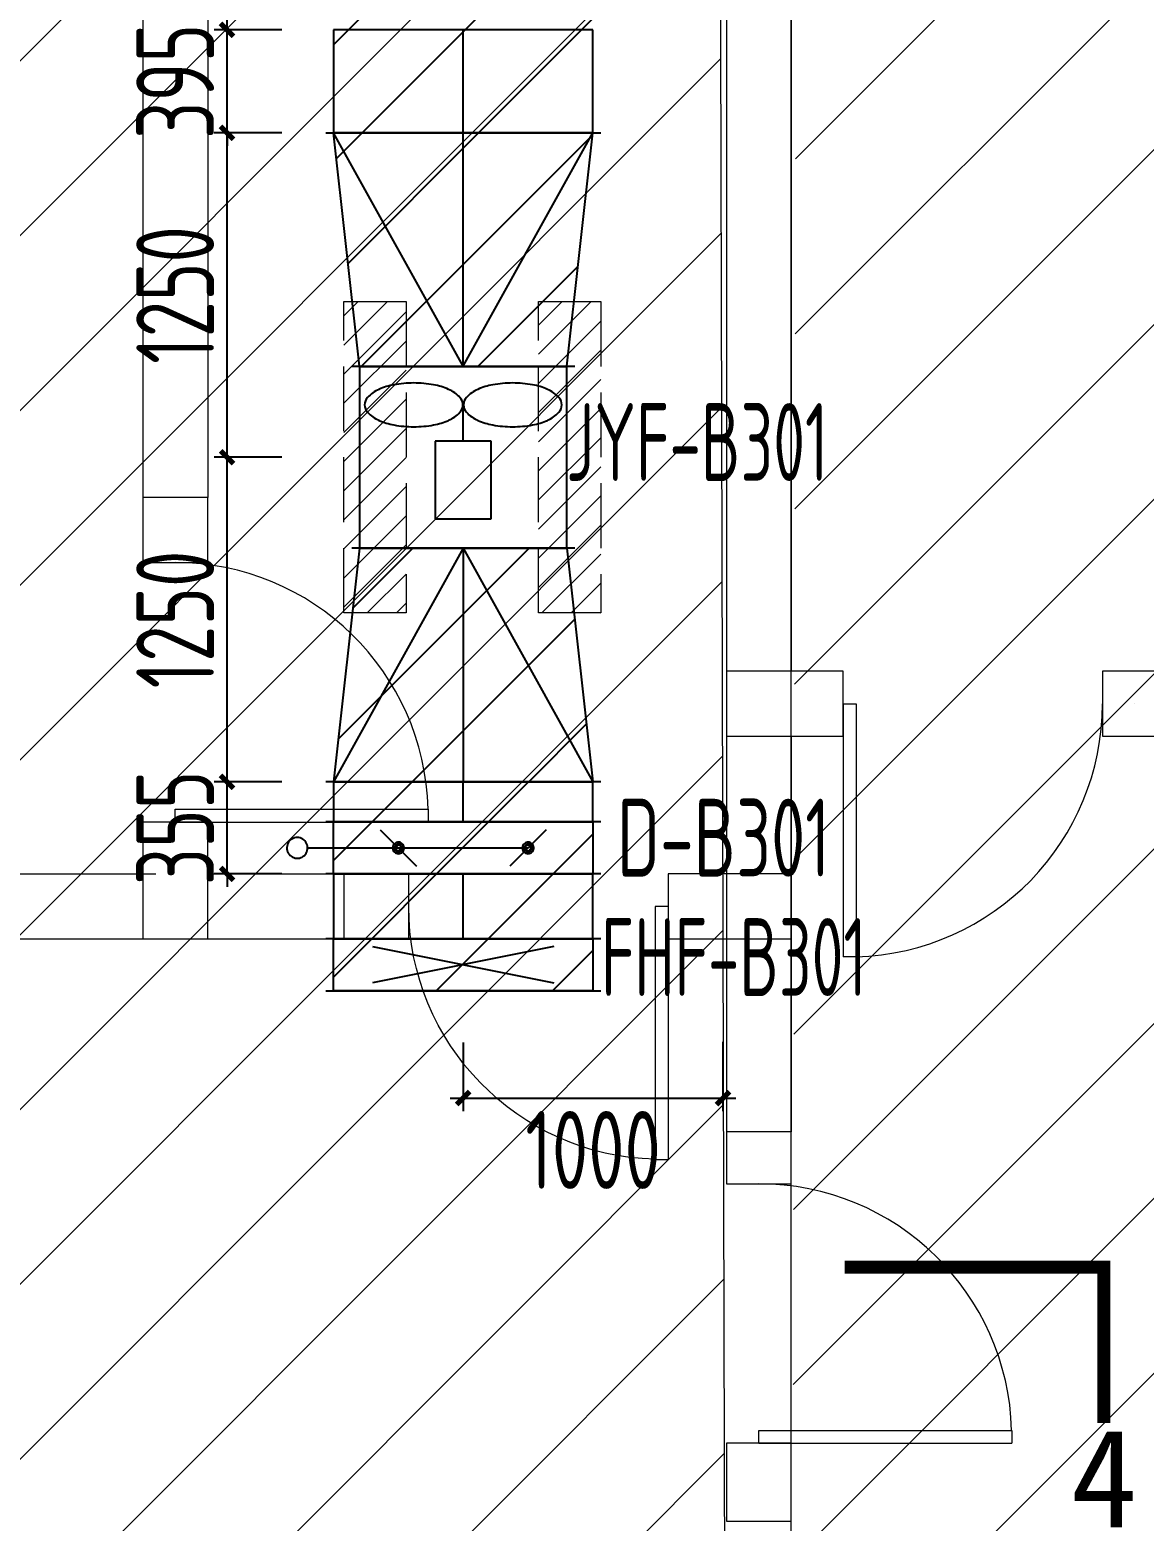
# Model space of a CAD drawing. Extents: x 13114849 to 13479250, y 160225 to 278773.
# Drawn here: x 13447036 to 13451333, y 188110 to 193857 of the extents above; entities that cross this region are included whole.
import ezdxf

# ---------------------------------------------------------------- set-up
doc = ezdxf.new("R2010")
doc.units = 0
doc.header["$LTSCALE"] = 1000
doc.header["$MEASUREMENT"] = 0
doc.linetypes.add('CENTER2', pattern=[28.575, 19.05, -3.175, 3.175, -3.175])
doc.linetypes.add('DASH', pattern=[0.35, 0.25, -0.1])
for name, color, linetype in [('DIM_SYMB', 3, 'Continuous'), ('DUCT-X-P标注', 7, 'Continuous'), ('DUCT-X-S中心线', 5, 'CENTER2'), ('DUCT-X-S标注', 7, 'Continuous'), ('DUCT-X-S法兰', 4, 'Continuous'), ('DUCT-X-S管', 3, 'Continuous'), ('DUCT-X-S管端线', 4, 'Continuous'), ('DUCT-X-S管设备', 7, 'Continuous'), ('DUCT-X-S阀门', 7, 'Continuous'), ('PUB_TEXT', 8, 'Continuous')]:
    doc.layers.add(name, color=color, linetype=linetype)
doc.layers.add('建筑底图', color=8, linetype='Continuous', lineweight=13)
doc.styles.add('67', font='gbenor.shx', dxfattribs={"width": 0.7, "bigfont": 'hztxt.shx'})
doc.styles.add('du', font='gbenor.shx', dxfattribs={"width": 0.8, "bigfont": 'hztxt.shx'})
doc.styles.add('宋体', font='')
doc.styles.get('宋体').set_extended_font_data('SimSun')
doc.dimstyles.new('67', dxfattribs={"dimscale": 100, "dimtxt": 3, "dimasz": 0.5, "dimexe": 0.5, "dimexo": 2, "dimgap": 0.5, "dimtad": 2, "dimdec": 0, "dimrnd": 5, "dimzin": 0, "dimdsep": 46, "dimtxsty": 'du', "dimblk": 'ARCHTICK', "dimcen": 0, "dimdle": 0.5, "dimclrd": 256, "dimclre": 256, "dimclrt": 256, "dimazin": 0, "dimtfac": 1, "dimtdec": 0, "dimtix": 1, "dimtmove": 2, "dimatfit": 3, "dimfxl": 1, "dimtolj": 1, "dimtzin": 0, "dimlwd": -1, "dimlwe": -1, "dimarcsym": 0})
pattern_1 = [(45, (793255.256, 8e-09), (-56.12660076, 56.12660076), [])]
pattern_2 = [(45, (0.27, -129739.5), (-336.759605, 336.759605), [])]

# ---------------------------------------------------------------- blocks, each defined once
blk = doc.blocks.new('$轴流风机$00000011')
for p, q in [((-500, 500), (-500, -500)), ((500, 500), (-500, 500)), ((500, -500), (500, 500)), ((-339.5, 134.7), (-339.5, -134.7)), ((88, 134.7), (-339.5, 134.7)), ((88, -134.7), (88, 134.7)), ((88, 0), (288.5, 0)), ((-339.5, -134.7), (88, -134.7)), ((-500, -500), (500, -500))]:
    blk.add_line(p, q)
for centre, radius, start, end in [((355.1, 328.7), 170.3, 129.18213, 153.06034), ((288.5, 410.5), 64.8, 90, 129.18213), ((288.5, 410.5), 64.8, 50.81787, 90), ((221.9, 328.7), 170.3, 26.93966, 50.81787), ((462.4, 274.2), 290.7, 153.06034, 168.11261), ((114.5, 274.2), 290.7, 11.88739, 26.93966), ((633.1, 238.3), 465, 168.11261, 180), ((-56.1, 238.3), 465, 0, 11.88739), ((633.1, 238.3), 465, 180, 191.88739), ((-56.1, 238.3), 465, 348.11261, 0), ((462.4, 202.4), 290.7, 191.88739, 206.93966), ((114.5, 202.4), 290.7, 333.06034, 348.11261), ((355.1, 147.8), 170.3, 206.93966, 230.81787), ((288.5, 66.1), 64.8, 230.81787, 270), ((288.5, 66.1), 64.8, 270, 309.18213), ((221.9, 147.8), 170.3, 309.18213, 333.06034), ((462.4, -202.4), 290.7, 153.06034, 168.11261), ((355.1, -147.8), 170.3, 129.18213, 153.06034), ((288.5, -66.1), 64.8, 90, 129.18213), ((288.5, -66.1), 64.8, 50.81787, 90), ((221.9, -147.8), 170.3, 26.93966, 50.81787), ((114.5, -202.4), 290.7, 11.88739, 26.93966), ((633.1, -238.3), 465, 168.11261, 180), ((-56.1, -238.3), 465, 0, 11.88739), ((633.1, -238.3), 465, 180, 191.88739), ((-56.1, -238.3), 465, 348.11261, 0), ((462.4, -274.2), 290.7, 191.88739, 206.93966), ((114.5, -274.2), 290.7, 333.06034, 348.11261), ((355.1, -328.7), 170.3, 206.93966, 230.81787), ((221.9, -328.7), 170.3, 309.18213, 333.06034), ((288.5, -410.5), 64.8, 230.81787, 270), ((288.5, -410.5), 64.8, 270, 309.18213)]:
    blk.add_arc(centre, radius, start, end)
for p in [(-500, 0), (500, 0)]:
    blk.add_point(p)
blk = doc.blocks.new('_ArchTick')
at = {"color": 0, "linetype": 'ByBlock', "const_width": 0.4}
blk.add_lwpolyline([(-0.5, -0.5), (0.5, 0.5)], dxfattribs=at)
blk = doc.blocks.new('*D254')
at = {"layer": 'DUCT-X-S标注', "transparency": 16777216}
for p, q in [((13447797, 193806.5), (13447797, 194506.9)), ((13448007.6, 194456.9), (13447747, 194456.9)), ((13448007.6, 193856.5), (13447747, 193856.5))]:
    blk.add_line(p, q, dxfattribs=at)
at = {"layer": 'DUCT-X-S标注', "transparency": 16777216, "xscale": 50, "yscale": 50, "zscale": 50}
for p, rotation in [((13447797, 194456.9), 90), ((13447797, 193856.5), 270)]:
    blk.add_blockref('_ArchTick', p, dxfattribs=dict(at, rotation=rotation))
at = {"layer": 'DUCT-X-S标注', "transparency": 16777216, "insert": (13447597, 194156.7), "char_height": 300, "attachment_point": 5, "rotation": 90, "style": 'du'}
blk.add_mtext('\\A1;600', dxfattribs=at)
blk = doc.blocks.new('*D253')
at = {"layer": 'DUCT-X-S标注', "transparency": 16777216}
for p, q in [((13447797, 193856.5), (13447797, 193906.5)), ((13448007.6, 193856.5), (13447747, 193856.5)), ((13447797, 193460), (13447797, 193856.5)), ((13448007.6, 193460), (13447747, 193460)), ((13447797, 193460), (13447797, 193410))]:
    blk.add_line(p, q, dxfattribs=at)
at = {"layer": 'DUCT-X-S标注', "transparency": 16777216, "xscale": 50, "yscale": 50, "zscale": 50}
for p, rotation in [((13447797, 193856.5), 270), ((13447797, 193460), 90)]:
    blk.add_blockref('_ArchTick', p, dxfattribs=dict(at, rotation=rotation))
at = {"layer": 'DUCT-X-S标注', "transparency": 16777216, "insert": (13447597, 193658.2), "char_height": 300, "attachment_point": 5, "rotation": 90, "style": 'du'}
blk.add_mtext('\\A1;395', dxfattribs=at)
blk = doc.blocks.new('*D252')
at = {"layer": 'DUCT-X-S标注', "transparency": 16777216}
for p, q in [((13447797, 192159.4), (13447797, 193510)), ((13448007.6, 193460), (13447747, 193460)), ((13448007.6, 192209.4), (13447747, 192209.4))]:
    blk.add_line(p, q, dxfattribs=at)
at = {"layer": 'DUCT-X-S标注', "transparency": 16777216, "xscale": 50, "yscale": 50, "zscale": 50}
for p, rotation in [((13447797, 193460), 90), ((13447797, 192209.4), 270)]:
    blk.add_blockref('_ArchTick', p, dxfattribs=dict(at, rotation=rotation))
at = {"layer": 'DUCT-X-S标注', "transparency": 16777216, "insert": (13447597, 192834.7), "char_height": 300, "attachment_point": 5, "rotation": 90, "style": 'du'}
blk.add_mtext('\\A1;1250', dxfattribs=at)
blk = doc.blocks.new('*D251')
at = {"layer": 'DUCT-X-S标注', "transparency": 16777216}
for p, q in [((13447797, 190908.9), (13447797, 192259.4)), ((13448007.6, 192209.4), (13447747, 192209.4)), ((13448007.6, 190958.9), (13447747, 190958.9))]:
    blk.add_line(p, q, dxfattribs=at)
at = {"layer": 'DUCT-X-S标注', "transparency": 16777216, "xscale": 50, "yscale": 50, "zscale": 50}
for p, rotation in [((13447797, 192209.4), 90), ((13447797, 190958.9), 270)]:
    blk.add_blockref('_ArchTick', p, dxfattribs=dict(at, rotation=rotation))
at = {"layer": 'DUCT-X-S标注', "transparency": 16777216, "insert": (13447597, 191584.1), "char_height": 300, "attachment_point": 5, "rotation": 90, "style": 'du'}
blk.add_mtext('\\A1;1250', dxfattribs=at)
blk = doc.blocks.new('*D250')
at = {"layer": 'DUCT-X-S标注', "transparency": 16777216}
for p, q in [((13447797, 190958.9), (13447797, 191008.9)), ((13448007.6, 190958.9), (13447747, 190958.9)), ((13447797, 190603.7), (13447797, 190958.9)), ((13448007.6, 190603.7), (13447747, 190603.7)), ((13447797, 190603.7), (13447797, 190553.7))]:
    blk.add_line(p, q, dxfattribs=at)
at = {"layer": 'DUCT-X-S标注', "transparency": 16777216, "xscale": 50, "yscale": 50, "zscale": 50}
for p, rotation in [((13447797, 190958.9), 270), ((13447797, 190603.7), 90)]:
    blk.add_blockref('_ArchTick', p, dxfattribs=dict(at, rotation=rotation))
at = {"layer": 'DUCT-X-S标注', "transparency": 16777216, "insert": (13447597, 190781.3), "char_height": 300, "attachment_point": 5, "rotation": 90, "style": 'du'}
blk.add_mtext('\\A1;355', dxfattribs=at)
blk = doc.blocks.new('*D72')
at = {"layer": 'DUCT-X-S标注', "transparency": 16777216}
for p, q in [((13448707.6, 189953.7), (13448707.6, 189690)), ((13449709.1, 189956.3), (13449709.1, 189690)), ((13448657.6, 189740), (13449759.1, 189740))]:
    blk.add_line(p, q, dxfattribs=at)
at = {"layer": 'DUCT-X-S标注', "transparency": 16777216, "xscale": 50, "yscale": 50, "zscale": 50, "rotation": 180}
blk.add_blockref('_ArchTick', (13448707.6, 189740), dxfattribs=at)
at = {"layer": 'DUCT-X-S标注', "transparency": 16777216, "xscale": 50, "yscale": 50, "zscale": 50}
blk.add_blockref('_ArchTick', (13449709.1, 189740), dxfattribs=at)
at = {"layer": 'DUCT-X-S标注', "transparency": 16777216, "insert": (13449208.4, 189540), "char_height": 300, "attachment_point": 5, "style": 'du'}
blk.add_mtext('\\A1;1000', dxfattribs=at)
blk = doc.blocks.new('fxefd')
at = {"layer": 'DUCT-X-P标注', "style": '67', "width": 0.75}
blk.add_attdef('6', (1912203.7, -208651.9), '', height=300, dxfattribs=at)
blk = doc.blocks.new('_FZH')
blk.add_lwpolyline([(-0.5, -0.5), (0.5, -0.5), (0.5, 0.5), (-0.5, 0.5)], close=True)
blk = doc.blocks.new('$DorLib2D$00000001')
for p, q in [((0.45, 0.975), (0.5, 0.975)), ((0.45, 0), (0.45, 0.975)), ((0.5, 0), (0.5, 0.975)), ((0.5, 0), (0.45, 0))]:
    blk.add_line(p, q)
at = {"lineweight": 13}
blk.add_arc((0.475, 0), 0.975, 91.46928, 180, dxfattribs=at)

msp = doc.modelspace()

# ---------------------------------------------------------------- hatches: boundary and pattern name
at = {"layer": 'DUCT-X-S管'}
h = msp.add_hatch(dxfattribs=at)
h.set_pattern_fill('ANSI31', color=8, scale=200)
h.set_pattern_definition([(45, (0, 0), (-224.506403, 224.506403), [])])
h.paths.add_polyline_path([(13449207.6, 190803.9), (13448207.6, 190803.9), (13448207.6, 190703.9), (13448435.2, 190703.9), (13448437.1, 190714.2), (13448445.5, 190723.5), (13448457.6, 190726.9), (13448469.7, 190723.5), (13448478.2, 190714.2), (13448480.1, 190703.9), (13448935.2, 190703.9), (13448937.1, 190714.2), (13448945.5, 190723.5), (13448957.6, 190726.9), (13448969.7, 190723.5), (13448978.2, 190714.2), (13448980.5, 190701.8), (13448975.9, 190690.1), (13448965.9, 190682.6), (13448955.6, 190681.6), (13448945.5, 190684.4), (13448937.1, 190693.7), (13448935.2, 190703.9), (13448480.1, 190703.9), (13448478.2, 190693.7), (13448469.7, 190684.4), (13448457.6, 190681), (13448445.5, 190684.4), (13448437.1, 190693.7), (13448435.2, 190703.9), (13448207.6, 190703.9), (13448207.6, 190603.9), (13449207.6, 190603.9)])
h.paths.add_polyline_path([(13449207.6, 190603.7), (13448707.6, 190603.7), (13448707.6, 190354.1), (13449207.6, 190354.1)])
h.paths.add_polyline_path([(13448707.6, 190603.7), (13448207.6, 190603.7), (13448207.6, 190354.1), (13448707.6, 190354.1)])
h.paths.add_polyline_path([(13449207.6, 190353.9), (13448207.6, 190353.9), (13448207.6, 190153.9), (13449207.6, 190153.9)])
h.paths.add_polyline_path([(13448707.6, 191859), (13448707.6, 190959), (13449207.6, 190959)])
h.paths.add_polyline_path([(13448707.6, 191859), (13448207.6, 190959), (13448707.6, 190959)])
h.paths.add_polyline_path([(13448707.6, 190958.8), (13448207.6, 190958.8), (13448207.6, 190804.1), (13448707.6, 190804.1)])
h.paths.add_polyline_path([(13449207.6, 190958.8), (13448707.6, 190958.8), (13448707.6, 190804.1), (13449207.6, 190804.1)])
h.paths.add_polyline_path([(13448707.6, 191859), (13448307.6, 191859), (13448207.6, 190959)])
h.paths.add_polyline_path([(13449107.6, 191859), (13448707.6, 191859), (13449207.6, 190959)], flags=17)
h.paths.add_polyline_path([(13449207.6, 193459.8), (13448707.6, 192559.8), (13449107.6, 192559.8)])
h.paths.add_polyline_path([(13448707.6, 193459.8), (13448207.6, 193459.8), (13448707.6, 192559.8)])
h.paths.add_polyline_path([(13448207.6, 193459.8), (13448307.6, 192559.8), (13448707.6, 192559.8)], flags=17)
h.paths.add_polyline_path([(13449207.6, 193459.8), (13448707.6, 193459.8), (13448707.6, 192559.8)])
h.paths.add_polyline_path([(13448707.6, 193856.5), (13448207.6, 193856.5), (13448207.6, 193460), (13448707.6, 193460)])
h.paths.add_polyline_path([(13449207.6, 193856.5), (13448707.6, 193856.5), (13448707.6, 193460), (13449207.6, 193460)])
h.paths.add_polyline_path([(13449507.6, 194456.7), (13448707.6, 194456.7), (13448707.6, 193856.7), (13449207.6, 193856.7)])
h.paths.add_polyline_path([(13448707.6, 194456.7), (13447907.6, 194456.7), (13448207.6, 193856.7), (13448707.6, 193856.7)])
h.paths.add_polyline_path([(13449507.6, 194859.5), (13447907.6, 194859.5), (13447907.6, 194659.5), (13449507.6, 194659.5)])
h.paths.add_polyline_path([(13449507.6, 194659.3), (13448707.6, 194659.3), (13448707.6, 194456.9), (13449507.6, 194456.9)])
h.paths.add_polyline_path([(13448707.6, 194659.3), (13447907.6, 194659.3), (13447907.6, 194456.9), (13448707.6, 194456.9)])
h.paths.add_polyline_path([(13448707.6, 195109.5), (13447907.6, 195109.5), (13447907.6, 194859.7), (13448707.6, 194859.7)])
h.paths.add_polyline_path([(13449507.6, 195109.5), (13448707.6, 195109.5), (13448707.6, 194859.7), (13449507.6, 194859.7)])
at = {"layer": '建筑底图', "linetype": 'DASH'}
h = msp.add_hatch(dxfattribs=at)
h.set_pattern_fill('ANSI31', color=8, scale=300, style=0)
h.set_pattern_definition(pattern_2)
h.paths.add_polyline_path([(13449997.4, 197653.8), (13455897.4, 197653.8), (13455897.4, 184653.8), (13449972.4, 184703.8)])
h = msp.add_hatch(dxfattribs=at)
h.set_pattern_fill('ANSI31', color=8, scale=300, style=0)
h.set_pattern_definition(pattern_2)
h.paths.add_polyline_path([(13444197.4, 194859.5), (13446297.4, 194859.5), (13446297.4, 194309.5), (13447497.4, 194309.5), (13447497.4, 194809.5), (13449697.4, 194809.5), (13449722.4, 184909.5), (13444172.4, 184909.5)])
h = msp.add_hatch(dxfattribs=at)
h.set_pattern_fill('ANSI31', color=8, scale=50, style=0)
h.set_pattern_definition(pattern_1)
h.paths.add_polyline_path([(13448247.6, 191609.4), (13448247.6, 192809.4), (13448487.6, 192809.4), (13448487.6, 191609.4)])
h = msp.add_hatch(dxfattribs=at)
h.set_pattern_fill('ANSI31', color=8, scale=50, style=0)
h.set_pattern_definition(pattern_1)
h.paths.add_polyline_path([(13448997.6, 191609.4), (13448997.6, 192809.4), (13449237.6, 192809.4), (13449237.6, 191609.4)])

# ---------------------------------------------------------------- linework, layer by layer
at = {"layer": 'DIM_SYMB', "const_width": 50, "elevation": -6400}
msp.add_lwpolyline([(13450177.9, 189088), (13451177.9, 189088), (13451177.9, 188488)], dxfattribs=at)
at = {"layer": 'DUCT-X-S中心线'}
for p, q in [((13448707.6, 193460), (13448707.6, 193856.5)), ((13448707.6, 192559.8), (13448707.6, 193459.8)), ((13448707.6, 191859), (13448707.6, 190959)), ((13448707.6, 190804.1), (13448707.6, 190958.8)), ((13448707.6, 190354.1), (13448707.6, 190603.7))]:
    msp.add_line(p, q, dxfattribs=at)
at = {"layer": 'DUCT-X-S法兰'}
for p, q in [((13448177.6, 193459.9), (13449237.6, 193459.9)), ((13449137.6, 192559.7), (13448277.6, 192559.7)), ((13449137.6, 191859.1), (13448277.6, 191859.1)), ((13449237.6, 190958.9), (13448177.6, 190958.9)), ((13449237.6, 190804), (13448177.6, 190804)), ((13449237.6, 190603.8), (13448177.6, 190603.8)), ((13449237.6, 190354), (13448177.6, 190354)), ((13448177.6, 190153.8), (13449237.6, 190153.8))]:
    msp.add_line(p, q, dxfattribs=at)
at = {"layer": 'DUCT-X-S管'}
for p, q in [((13448207.6, 193856.5), (13448207.6, 193460)), ((13449207.6, 193856.5), (13448207.6, 193856.5)), ((13449207.6, 193460), (13449207.6, 193856.5)), ((13448207.6, 193460), (13449207.6, 193460)), ((13448707.6, 192559.8), (13448207.6, 193459.8)), ((13448307.6, 192559.8), (13448207.6, 193459.8)), ((13448707.6, 192559.8), (13449207.6, 193459.8)), ((13449107.6, 192559.8), (13449207.6, 193459.8)), ((13448707.6, 191859), (13448207.6, 190959)), ((13448307.6, 191859), (13448207.6, 190959)), ((13448707.6, 191859), (13449207.6, 190959)), ((13449107.6, 191859), (13449207.6, 190959)), ((13448207.6, 190958.8), (13448207.6, 190804.1)), ((13449207.6, 190958.8), (13448207.6, 190958.8)), ((13449207.6, 190804.1), (13449207.6, 190958.8)), ((13448207.6, 190804.1), (13449207.6, 190804.1)), ((13448207.6, 190603.9), (13448207.6, 190803.9)), ((13449207.6, 190803.9), (13449207.6, 190603.9)), ((13448207.6, 190603.7), (13448207.6, 190354.1)), ((13449207.6, 190603.7), (13448207.6, 190603.7)), ((13449207.6, 190354.1), (13449207.6, 190603.7)), ((13448207.6, 190354.1), (13449207.6, 190354.1)), ((13448207.6, 190153.9), (13448207.6, 190353.9)), ((13449207.6, 190353.9), (13449207.6, 190153.9))]:
    msp.add_line(p, q, dxfattribs=at)
at = {"layer": 'DUCT-X-S管端线'}
for p, q in [((13449207.6, 193459.8), (13448207.6, 193459.8)), ((13448307.6, 192559.8), (13449107.6, 192559.8)), ((13448307.6, 192559.5), (13449107.6, 192559.5)), ((13448307.6, 192559.5), (13449107.6, 192559.5)), ((13448307.6, 191859.3), (13449107.6, 191859.3)), ((13448307.6, 191859.3), (13449107.6, 191859.3)), ((13449107.6, 191859), (13448307.6, 191859)), ((13448207.6, 190959), (13449207.6, 190959)), ((13448207.6, 190803.9), (13449207.6, 190803.9)), ((13448207.6, 190603.9), (13449207.6, 190603.9)), ((13448207.6, 190353.9), (13449207.6, 190353.9)), ((13448207.6, 190153.9), (13449207.6, 190153.9))]:
    msp.add_line(p, q, dxfattribs=at)
at = {"layer": 'DUCT-X-S阀门'}
for p, q in [((13448307.6, 192559.5), (13448307.6, 192559.4)), ((13448686.8, 192559.4), (13448507.6, 192559.5)), ((13448846.8, 192559.4), (13448507.6, 192559.5)), ((13448652.4, 192559.5), (13448537, 192559.4)), ((13448907.6, 192559.5), (13448660.4, 192559.5)), ((13448781.9, 192559.5), (13448666.5, 192559.4)), ((13448904.5, 192559.5), (13448789, 192559.4)), ((13448907.6, 192559.5), (13448820.4, 192559.5)), ((13449107.6, 192559.4), (13449107.6, 192559.5)), ((13448307.6, 191859.3), (13448307.6, 191859.2)), ((13448686.8, 191859.2), (13448507.6, 191859.3)), ((13448846.8, 191859.2), (13448507.6, 191859.3)), ((13448652.4, 191859.3), (13448537, 191859.2)), ((13448907.6, 191859.3), (13448660.4, 191859.3)), ((13448781.9, 191859.3), (13448666.5, 191859.2)), ((13448904.5, 191859.3), (13448789, 191859.2)), ((13448907.6, 191859.3), (13448820.4, 191859.3)), ((13449107.6, 191859.2), (13449107.6, 191859.3)), ((13448067.6, 190743.9), (13448062.1, 190743.6)), ((13448073.2, 190743.6), (13448067.6, 190743.9)), ((13448387.6, 190773.9), (13448527.6, 190633.9)), ((13449027.6, 190773.9), (13448887.6, 190633.9)), ((13448028.2, 190710.9), (13448027.6, 190705.3)), ((13448027.6, 190705.3), (13448027.8, 190699.8)), ((13448027.8, 190699.8), (13448028.8, 190694.3)), ((13448029.6, 190716.3), (13448028.2, 190710.9)), ((13448028.8, 190694.3), (13448030.5, 190689)), ((13448031.7, 190721.5), (13448029.6, 190716.3)), ((13448030.5, 190689), (13448033, 190683.9)), ((13448034.5, 190726.3), (13448031.7, 190721.5)), ((13448037.9, 190730.7), (13448034.5, 190726.3)), ((13448041.9, 190734.6), (13448037.9, 190730.7)), ((13448046.4, 190737.9), (13448041.9, 190734.6)), ((13448051.4, 190740.5), (13448046.4, 190737.9)), ((13448056.6, 190742.4), (13448051.4, 190740.5)), ((13448062.1, 190743.6), (13448056.6, 190742.4)), ((13448078.6, 190742.4), (13448073.2, 190743.6)), ((13448083.9, 190740.5), (13448078.6, 190742.4)), ((13448088.8, 190737.9), (13448083.9, 190740.5)), ((13448093.3, 190734.6), (13448088.8, 190737.9)), ((13448097.3, 190730.7), (13448093.3, 190734.6)), ((13448100.8, 190726.3), (13448097.3, 190730.7)), ((13448103.6, 190721.5), (13448100.8, 190726.3)), ((13448102.3, 190683.9), (13448104.7, 190689)), ((13448105.7, 190716.3), (13448103.6, 190721.5)), ((13448104.7, 190689), (13448106.4, 190694.3)), ((13448107, 190710.9), (13448105.7, 190716.3)), ((13448106.4, 190694.3), (13448107.4, 190699.8)), ((13448107.6, 190705.3), (13448107, 190710.9)), ((13448107.4, 190699.8), (13448107.6, 190705.3)), ((13448107.6, 190703.9), (13448207.6, 190703.9)), ((13448207.6, 190703.9), (13448707.6, 190703.9)), ((13448436.3, 190710), (13448435.6, 190706)), ((13448435.6, 190706), (13448435.6, 190701.9)), ((13448435.6, 190701.9), (13448436.3, 190697.9)), ((13448437.8, 190713.8), (13448436.3, 190710)), ((13448436.3, 190697.9), (13448437.8, 190694.1)), ((13448439.9, 190717.3), (13448437.8, 190713.8)), ((13448437.8, 190694.1), (13448439.9, 190690.6)), ((13448442.7, 190720.3), (13448439.9, 190717.3)), ((13448439.9, 190690.6), (13448442.7, 190687.6)), ((13448443, 190707.3), (13448442.6, 190703.9)), ((13448442.6, 190703.9), (13448443, 190700.6)), ((13448446, 190722.8), (13448442.7, 190720.3)), ((13448442.7, 190687.6), (13448446, 190685.1)), ((13448444.1, 190710.5), (13448443, 190707.3)), ((13448443, 190700.6), (13448444.1, 190697.4)), ((13448445.9, 190713.3), (13448444.1, 190710.5)), ((13448444.1, 190697.4), (13448445.9, 190694.6)), ((13448448.3, 190715.7), (13448445.9, 190713.3)), ((13448445.9, 190694.6), (13448448.3, 190692.2)), ((13448449.6, 190724.6), (13448446, 190722.8)), ((13448447.1, 190706.1), (13448446.9, 190703.2)), ((13448446.9, 190703.2), (13448447.5, 190700.4)), ((13448448.1, 190708.9), (13448447.1, 190706.1)), ((13448447.5, 190700.4), (13448448.9, 190697.8)), ((13448449.8, 190711.3), (13448448.1, 190708.9)), ((13448451.1, 190717.5), (13448448.3, 190715.7)), ((13448448.3, 190692.2), (13448451.1, 190690.4)), ((13448448.9, 190697.8), (13448450.8, 190695.6)), ((13448453.6, 190725.7), (13448449.6, 190724.6)), ((13448452, 190713.1), (13448449.8, 190711.3)), ((13448450.8, 190695.6), (13448453.3, 190694.1)), ((13448454.3, 190718.6), (13448451.1, 190717.5)), ((13448451.1, 190690.4), (13448454.3, 190689.3)), ((13448454.7, 190714.3), (13448452, 190713.1)), ((13448453.3, 190694.1), (13448456.2, 190693.3)), ((13448457.6, 190726.1), (13448453.6, 190725.7)), ((13448457.6, 190719), (13448454.3, 190718.6)), ((13448454.3, 190689.3), (13448457.6, 190688.9)), ((13448457.6, 190714.7), (13448454.7, 190714.3)), ((13448456.2, 190693.3), (13448459.1, 190693.3)), ((13448461.7, 190725.7), (13448457.6, 190726.1)), ((13448461, 190718.6), (13448457.6, 190719)), ((13448460.5, 190714.3), (13448457.6, 190714.7)), ((13448457.6, 190703.9), (13448957.6, 190703.9)), ((13448457.6, 190688.9), (13448461, 190689.3)), ((13448459.1, 190693.3), (13448461.9, 190694.1)), ((13448463.2, 190713.1), (13448460.5, 190714.3)), ((13448464.1, 190717.5), (13448461, 190718.6)), ((13448461, 190689.3), (13448464.1, 190690.4)), ((13448465.6, 190724.6), (13448461.7, 190725.7)), ((13448461.9, 190694.1), (13448464.4, 190695.6)), ((13448465.5, 190711.3), (13448463.2, 190713.1)), ((13448467, 190715.7), (13448464.1, 190717.5)), ((13448464.1, 190690.4), (13448467, 190692.2)), ((13448464.4, 190695.6), (13448466.4, 190697.8)), ((13448467.2, 190708.9), (13448465.5, 190711.3)), ((13448469.3, 190722.8), (13448465.6, 190724.6)), ((13448466.4, 190697.8), (13448467.7, 190700.4)), ((13448469.4, 190713.3), (13448467, 190715.7)), ((13448467, 190692.2), (13448469.4, 190694.6)), ((13448468.1, 190706.1), (13448467.2, 190708.9)), ((13448467.7, 190700.4), (13448468.3, 190703.2)), ((13448468.3, 190703.2), (13448468.1, 190706.1)), ((13448472.6, 190720.3), (13448469.3, 190722.8)), ((13448469.3, 190685.1), (13448472.6, 190687.6)), ((13448471.1, 190710.5), (13448469.4, 190713.3)), ((13448469.4, 190694.6), (13448471.1, 190697.4)), ((13448472.3, 190707.3), (13448471.1, 190710.5)), ((13448471.1, 190697.4), (13448472.3, 190700.6)), ((13448472.6, 190703.9), (13448472.3, 190707.3)), ((13448472.3, 190700.6), (13448472.6, 190703.9)), ((13448475.3, 190717.3), (13448472.6, 190720.3)), ((13448472.6, 190687.6), (13448475.3, 190690.6)), ((13448477.5, 190713.8), (13448475.3, 190717.3)), ((13448475.3, 190690.6), (13448477.5, 190694.1)), ((13448478.9, 190710), (13448477.5, 190713.8)), ((13448477.5, 190694.1), (13448478.9, 190697.9)), ((13448479.7, 190706), (13448478.9, 190710)), ((13448478.9, 190697.9), (13448479.7, 190701.9)), ((13448479.7, 190701.9), (13448479.7, 190706)), ((13448936.3, 190710), (13448935.6, 190706)), ((13448935.6, 190706), (13448935.6, 190701.9)), ((13448935.6, 190701.9), (13448936.3, 190697.9)), ((13448937.8, 190713.8), (13448936.3, 190710)), ((13448936.3, 190697.9), (13448937.8, 190694.1)), ((13448939.9, 190717.3), (13448937.8, 190713.8)), ((13448937.8, 190694.1), (13448939.9, 190690.6)), ((13448942.7, 190720.3), (13448939.9, 190717.3)), ((13448939.9, 190690.6), (13448942.7, 190687.6)), ((13448943, 190707.3), (13448942.6, 190703.9)), ((13448942.6, 190703.9), (13448943, 190700.6)), ((13448946, 190722.8), (13448942.7, 190720.3)), ((13448942.7, 190687.6), (13448946, 190685.1)), ((13448944.1, 190710.5), (13448943, 190707.3)), ((13448943, 190700.6), (13448944.1, 190697.4)), ((13448945.9, 190713.3), (13448944.1, 190710.5)), ((13448944.1, 190697.4), (13448945.9, 190694.6)), ((13448948.3, 190715.7), (13448945.9, 190713.3)), ((13448945.9, 190694.6), (13448948.3, 190692.2)), ((13448949.6, 190724.6), (13448946, 190722.8)), ((13448947.1, 190706.1), (13448946.9, 190703.2)), ((13448946.9, 190703.2), (13448947.5, 190700.4)), ((13448948.1, 190708.9), (13448947.1, 190706.1)), ((13448947.5, 190700.4), (13448948.9, 190697.8)), ((13448949.8, 190711.3), (13448948.1, 190708.9)), ((13448951.1, 190717.5), (13448948.3, 190715.7)), ((13448948.3, 190692.2), (13448951.1, 190690.4)), ((13448948.9, 190697.8), (13448950.8, 190695.6)), ((13448953.6, 190725.7), (13448949.6, 190724.6)), ((13448952, 190713.1), (13448949.8, 190711.3)), ((13448950.8, 190695.6), (13448953.3, 190694.1)), ((13448954.3, 190718.6), (13448951.1, 190717.5)), ((13448951.1, 190690.4), (13448954.3, 190689.3)), ((13448954.7, 190714.3), (13448952, 190713.1)), ((13448953.3, 190694.1), (13448956.2, 190693.3)), ((13448957.6, 190726.1), (13448953.6, 190725.7)), ((13448957.6, 190719), (13448954.3, 190718.6)), ((13448954.3, 190689.3), (13448957.6, 190688.9)), ((13448957.6, 190714.7), (13448954.7, 190714.3)), ((13448956.2, 190693.3), (13448959.1, 190693.3)), ((13448961.7, 190725.7), (13448957.6, 190726.1)), ((13448961, 190718.6), (13448957.6, 190719)), ((13448960.5, 190714.3), (13448957.6, 190714.7)), ((13448957.6, 190688.9), (13448961, 190689.3)), ((13448959.1, 190693.3), (13448961.9, 190694.1)), ((13448963.2, 190713.1), (13448960.5, 190714.3)), ((13448964.1, 190717.5), (13448961, 190718.6)), ((13448961, 190689.3), (13448964.1, 190690.4)), ((13448965.6, 190724.6), (13448961.7, 190725.7)), ((13448961.9, 190694.1), (13448964.4, 190695.6)), ((13448965.5, 190711.3), (13448963.2, 190713.1)), ((13448967, 190715.7), (13448964.1, 190717.5)), ((13448964.1, 190690.4), (13448967, 190692.2)), ((13448964.4, 190695.6), (13448966.4, 190697.8)), ((13448967.2, 190708.9), (13448965.5, 190711.3)), ((13448969.3, 190722.8), (13448965.6, 190724.6)), ((13448966.4, 190697.8), (13448967.7, 190700.4)), ((13448969.4, 190713.3), (13448967, 190715.7)), ((13448967, 190692.2), (13448969.4, 190694.6)), ((13448968.1, 190706.1), (13448967.2, 190708.9)), ((13448967.7, 190700.4), (13448968.3, 190703.2)), ((13448968.3, 190703.2), (13448968.1, 190706.1)), ((13448972.6, 190720.3), (13448969.3, 190722.8)), ((13448969.3, 190685.1), (13448972.6, 190687.6)), ((13448971.1, 190710.5), (13448969.4, 190713.3)), ((13448969.4, 190694.6), (13448971.1, 190697.4)), ((13448972.3, 190707.3), (13448971.1, 190710.5)), ((13448971.1, 190697.4), (13448972.3, 190700.6)), ((13448972.6, 190703.9), (13448972.3, 190707.3)), ((13448972.3, 190700.6), (13448972.6, 190703.9)), ((13448975.3, 190717.3), (13448972.6, 190720.3)), ((13448972.6, 190687.6), (13448975.3, 190690.6)), ((13448977.5, 190713.8), (13448975.3, 190717.3)), ((13448975.3, 190690.6), (13448977.5, 190694.1)), ((13448978.9, 190710), (13448977.5, 190713.8)), ((13448977.5, 190694.1), (13448978.9, 190697.9)), ((13448979.7, 190706), (13448978.9, 190710)), ((13448978.9, 190697.9), (13448979.7, 190701.9)), ((13448979.7, 190701.9), (13448979.7, 190706)), ((13448033, 190683.9), (13448036.1, 190679.3)), ((13448036.1, 190679.3), (13448039.8, 190675.2)), ((13448039.8, 190675.2), (13448044.1, 190671.6)), ((13448044.1, 190671.6), (13448048.8, 190668.6)), ((13448048.8, 190668.6), (13448053.9, 190666.4)), ((13448053.9, 190666.4), (13448059.3, 190664.8)), ((13448059.3, 190664.8), (13448064.8, 190664)), ((13448064.8, 190664), (13448070.4, 190664)), ((13448070.4, 190664), (13448075.9, 190664.8)), ((13448075.9, 190664.8), (13448081.3, 190666.4)), ((13448081.3, 190666.4), (13448086.4, 190668.6)), ((13448086.4, 190668.6), (13448091.1, 190671.6)), ((13448091.1, 190671.6), (13448095.4, 190675.2)), ((13448095.4, 190675.2), (13448099.1, 190679.3)), ((13448099.1, 190679.3), (13448102.3, 190683.9)), ((13448446, 190685.1), (13448449.6, 190683.3)), ((13448449.6, 190683.3), (13448453.6, 190682.2)), ((13448453.6, 190682.2), (13448457.6, 190681.8)), ((13448457.6, 190681.8), (13448461.7, 190682.2)), ((13448461.7, 190682.2), (13448465.6, 190683.3)), ((13448465.6, 190683.3), (13448469.3, 190685.1)), ((13448946, 190685.1), (13448949.6, 190683.3)), ((13448949.6, 190683.3), (13448953.6, 190682.2)), ((13448953.6, 190682.2), (13448957.6, 190681.8)), ((13448957.6, 190681.8), (13448961.7, 190682.2)), ((13448961.7, 190682.2), (13448965.6, 190683.3)), ((13448965.6, 190683.3), (13448969.3, 190685.1)), ((13448357.6, 190323.9), (13449057.6, 190183.9)), ((13449057.5, 190324), (13448357.7, 190183.9))]:
    msp.add_line(p, q, dxfattribs=at)
at = {"layer": '建筑底图', "color": 8}
for p, q in [((13447472.4, 194859.5), (13447472.4, 192053.7)), ((13447722.4, 194859.5), (13447722.4, 192053.7)), ((13449722.4, 194859.5), (13449722.4, 191384.5)), ((13449972.4, 194859.5), (13449972.4, 191384.5)), ((13451297.4, 191259.5), (13451297.4, 191259.5)), ((13449722.4, 191134.5), (13449722.4, 190603.7)), ((13449722.4, 191128.8), (13449722.4, 189678.8)), ((13449972.4, 191134.5), (13449972.4, 190603.7)), ((13449972.4, 191128.8), (13449972.4, 189678.8)), ((13444172.4, 190603.7), (13447472.4, 190603.7)), ((13444172.4, 190603.7), (13447522.4, 190603.7)), ((13447722.4, 190603.7), (13448247.4, 190603.7)), ((13447772.4, 190603.7), (13448247.4, 190603.7)), ((13444172.4, 190353.7), (13447472.4, 190353.7)), ((13444172.4, 190353.7), (13447522.4, 190353.7)), ((13447722.4, 190353.7), (13448247.4, 190353.7)), ((13447772.4, 190353.7), (13448247.4, 190353.7)), ((13449722.4, 190353.7), (13449722.4, 189609.5)), ((13449972.4, 190353.7), (13449972.4, 189609.5))]:
    msp.add_line(p, q, dxfattribs=at)
for points in [[(13449972.4, 197909.5), (13455922.4, 197909.5), (13455922.4, 184909.5), (13449972.4, 184909.5)], [(13444197.4, 194859.5), (13446297.4, 194859.5), (13446297.4, 194309.5), (13447497.4, 194309.5), (13447497.4, 194809.5), (13449697.4, 194809.5), (13449722.4, 184909.5), (13444197.4, 184859.5)]]:
    msp.add_lwpolyline(points, close=True, dxfattribs=at)
at = {"layer": '建筑底图', "color": 8, "linetype": 'DASH'}
for points in [[(13448487.6, 191609.4), (13448247.6, 191609.4), (13448247.6, 192809.4), (13448487.6, 192809.4)], [(13448247.6, 191609.4), (13448247.6, 192809.4), (13448487.6, 192809.4), (13448487.6, 191609.4)], [(13449237.6, 191609.4), (13448997.6, 191609.4), (13448997.6, 192809.4), (13449237.6, 192809.4)]]:
    msp.add_lwpolyline(points, close=True, dxfattribs=at)

# ---------------------------------------------------------------- block references
at = {"layer": 'DUCT-X-P标注'}
msp.add_blockref('fxefd', (11537097.2, 399245.5, -3660), dxfattribs=at).add_auto_attribs({'6': 'D-B301'})
at = {"layer": 'DUCT-X-S管设备', "xscale": 0.7000000000000001, "yscale": 0.8, "zscale": 800, "rotation": 89.99999999993007}
msp.add_blockref('$轴流风机$00000011', (13448707.6, 192209.4, 2500), dxfattribs=at)
at = {"layer": '建筑底图', "color": 8}
for name, p, xscale, yscale, zscale in [('_FZH', (13447597.4, 191928.7), 250, 250, 250), ('_FZH', (13449947.4, 191259.5), 450.0000001564622, 249.9999994633836, 249.9999994633836), ('$DorLib2D$00000001', (13450672.4, 191259.5), -1000, -1000, -1000), ('_FZH', (13447597.4, 190578.7), 250, 449.9999995455728, 449.9999995455728), ('_FZH', (13448372.4, 190478.7), 250, 250, 250), ('_FZH', (13449734.9, 190478.7), 475.0000003315508, 250.0000000000582, 250.0000000000582), ('$DorLib2D$00000001', (13448997.4, 190478.7), 1000, -1000, 1000), ('_FZH', (13449847.4, 189509.5), 250, 199.9999907347956, 199.9999907347956), ('_FZH', (13449847.4, 188259.5), 250, 299.9975449636695, 299.9975449636695)]:
    msp.add_blockref(name, p, dxfattribs=dict(at, xscale=xscale, yscale=yscale, zscale=zscale))
for name, p, xscale, yscale, zscale, rotation in [('$DorLib2D$00000001', (13447597.4, 191303.7), 1000, 1000, 1000, 270), ('_FZH', (13451347.4, 191259.5), 350.000000488013, 250, 250, 359.9999999827149), ('$DorLib2D$00000001', (13449847.4, 188909.5), 1000, 1000, 1000, 270)]:
    msp.add_blockref(name, p, dxfattribs=dict(at, xscale=xscale, yscale=yscale, zscale=zscale, rotation=rotation))

# ---------------------------------------------------------------- texts
at = {"layer": 'DUCT-X-P标注', "style": 'du', "width": 0.7}
for s, p in [('JYF-B301', (13449105.1, 192118.1, -5200)), ('FHF-B301', (13449239.4, 190133.4, 2020))]:
    msp.add_text(s, height=300, dxfattribs=at).set_placement(p)
at = {"layer": 'PUB_TEXT', "color": 0, "style": '宋体'}
msp.add_text('4', height=379.7, dxfattribs=at).set_placement((13451049.7, 188085.5, -6400))

# ---------------------------------------------------------------- dimensions: what is measured, and where the dimension line sits
at = {"layer": 'DUCT-X-S标注'}
for base, p1, p2, picture, middle in [((13447797, 194456.9), (13448207.6, 193856.5, 2500), (13448207.6, 194456.9, 2550), '*D254', (13447597, 194156.7)), ((13447797, 193856.4908), (13448207.623, 193459.9663, 2500), (13448207.623, 193856.4908, 2500), '*D253', (13447597, 193658.2285)), ((13447797, 193460), (13448207.6, 192209.4, 2500), (13448207.6, 193460, 2500), '*D252', (13447597, 192834.7)), ((13447797, 192209.3662676), (13448207.6230103, 190958.8662676, 2500), (13448207.6230103, 192209.3662676, 2500), '*D251', (13447597, 191584.1162676)), ((13447797, 190958.9), (13448207.6, 190603.7, 2500), (13448207.6, 190958.9, 2500), '*D250', (13447597, 190781.3))]:
    dim = msp.add_linear_dim(base=base, p1=p1, p2=p2, angle=90, dimstyle='67', dxfattribs=at)
    dim.commit()
    dim.dimension.update_dxf_attribs({"geometry": picture, "text_midpoint": middle})
dim = msp.add_linear_dim(base=(13449709.1169, 189740), p1=(13448707.623, 190153.75, 3700), p2=(13449709.1169, 190156.2537), dimstyle='67', dxfattribs=at)
dim.commit()
dim.dimension.update_dxf_attribs({"geometry": '*D72', "text_midpoint": (13449208.3699, 189540)})

doc.saveas('drawing.dxf')
